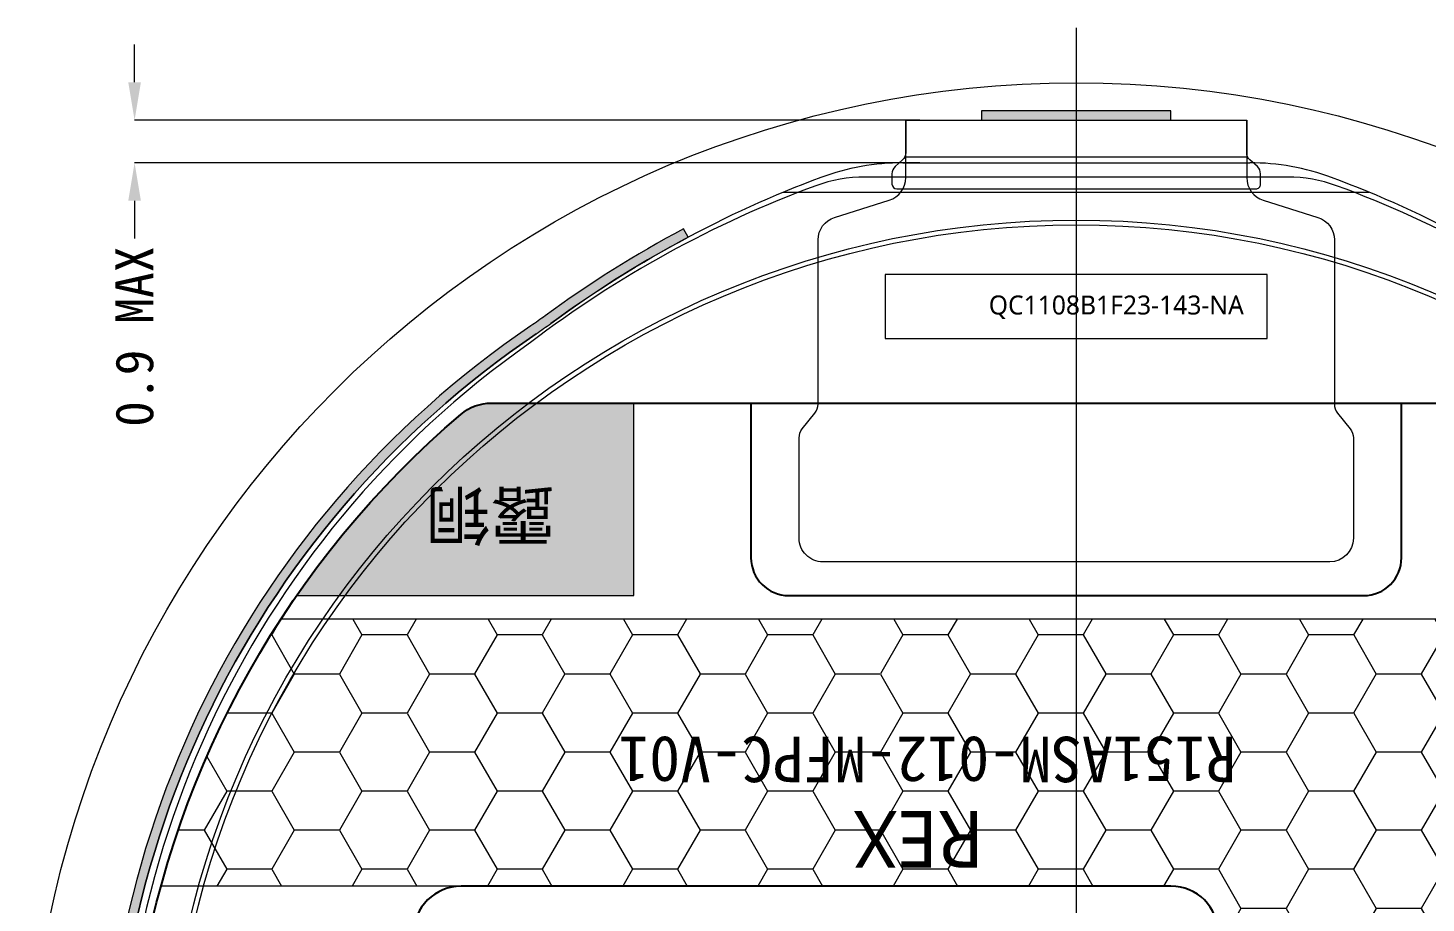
# Model space of a CAD drawing. Header units: millimetres. Extents: x -19 to 3409, y 490 to 920.
# Drawn here: x 3324.13 to 3353.67, y 772.66 to 791.14 of the extents above; entities that cross this region are included whole.
import ezdxf
from ezdxf.lldxf.tags import DXFTag

# ---------------------------------------------------------------- set-up
doc = ezdxf.new("R2010")
doc.units = ezdxf.units.MM
doc.layers.get('0').update_dxf_attribs({"lineweight": 5})
doc.layers.get('Defpoints').update_dxf_attribs({"lineweight": 5})
for name, color, linetype, lineweight in [('COF', 4, 'Continuous', 5), ('COF-IC', 2, 'Continuous', 5), ('DIM', 3, 'Continuous', 5), ('EMI', 5, 'Continuous', 5), ('Encap', 210, 'Continuous', 5), ('ITO', 2, 'Continuous', 5), ('Main-FPC', 2, 'Continuous', 5), ('MFPC', 50, 'Continuous', 5), ('TAPE-Foam', 32, 'Continuous', 5)]:
    doc.layers.add(name, color=color, linetype=linetype, lineweight=lineweight)
doc.styles.add('MtXpl_', font='')
doc.styles.add('宋体', font='')
doc.styles.add('汉字', font='')
doc.styles.get('MtXpl_').set_extended_font_data('Microsoft YaHei')
doc.styles.get('宋体').set_extended_font_data('SimSun')
doc.styles.get('汉字').set_extended_font_data('SimSun')
tags = doc.linetypes.add('CENTER', pattern=[0.6, 0.375, -0.075, 0.075, -0.075]).pattern_tags.tags
tags[10:11] = [DXFTag(74, 4), DXFTag(75, 0), DXFTag(340, '0'), DXFTag(46, 1.0), DXFTag(50, 0.0), DXFTag(44, 0.0), DXFTag(45, 0.0)]
tags[8:9] = [DXFTag(74, 4), DXFTag(75, 0), DXFTag(340, '0'), DXFTag(46, 1.0), DXFTag(50, 0.0), DXFTag(44, 0.0), DXFTag(45, 0.0)]
tags[6:7] = [DXFTag(74, 4), DXFTag(75, 0), DXFTag(340, '0'), DXFTag(46, 1.0), DXFTag(50, 0.0), DXFTag(44, 0.0), DXFTag(45, 0.0)]
tags[4:5] = [DXFTag(74, 4), DXFTag(75, 0), DXFTag(340, '0'), DXFTag(46, 1.0), DXFTag(50, 0.0), DXFTag(44, 0.0), DXFTag(45, 0.0)]
doc.dimstyles.new('DIM', dxfattribs={"dimtxt": 0.8, "dimasz": 0.8, "dimexe": 0, "dimexo": 0.5, "dimgap": 0.11, "dimtad": 0, "dimzin": 1, "dimdsep": 46, "dimtxsty": '汉字', "dimcen": 0, "dimclrd": 256, "dimclre": 256, "dimclrt": 256, "dimadec": 0, "dimazin": 0, "dimtm": 1e-09, "dimtfac": 1, "dimtofl": 0, "dimtmove": 0, "dimatfit": 3, "dimfxl": 0, "dimlwd": 5, "dimlwe": 5, "dimarcsym": 0})

# ---------------------------------------------------------------- blocks, each defined once
blk = doc.blocks.new('R151ASM-001-PNL-V01-C')
at = {"layer": 'Encap', "color": 1, "linetype": 'CENTER', "lineweight": 5}
blk.add_circle((1278.901681034914, -138.563691734138), 19.1526, dxfattribs=at)
at = {"layer": 'ITO', "lineweight": 5}
for p, q in [((1285.085914592146, -158.4062917341381), (1272.717446344687, -158.4062917341381)), ((1282.566613553663, -159.0262917341381), (1275.236747527526, -159.0262917341381))]:
    blk.add_line(p, q, dxfattribs=at)
for centre, radius, start, end in [((1278.901681034915, -138.563691734138), 20.35259999999944, 304.0970874401954, 66.10141940124716), ((1281.773682185737, -136.5918126737857), 23.61962963899451, 233.7331676935665, 249.5096119977411), ((1276.029666694475, -136.5917859352466), 23.61965895676595, 290.4903930216576, 306.2668215394406), ((1295.917254514605, -163.6983408448223), 10, 124.0970874401955, 126.2668215394406), ((1275.236747527526, -154.0262917341387), 4.999999999999233, 249.743440126733, 270.000000000026), ((1282.566613553663, -154.0262917341382), 4.999999999999916, 270, 290.2565598732685)]:
    blk.add_arc(centre, radius, start, end, dxfattribs=at)
blk = doc.blocks.new('*D141')
at = {"layer": 'Defpoints', "color": 0, "lineweight": 5, "transparency": 16777216}
for p in [(3343.475297653252, 789.1918075826093), (3326.386189199964, 788.2918075826092), (3343.475297653252, 788.2918075826093)]:
    blk.add_point(p, dxfattribs=at)
at = {"layer": 'DIM', "lineweight": 5, "transparency": 16777216}
for p, q in [((3326.386189199964, 789.9918075826091), (3326.386189199964, 790.7918075826092)), ((3342.975297653252, 789.1918075826093), (3326.386189199964, 789.1918075826092)), ((3342.975297653252, 788.2918075826093), (3326.386189199964, 788.2918075826092)), ((3326.386189199964, 787.4918075826092), (3326.386189199964, 786.6918075826092))]:
    blk.add_line(p, q, dxfattribs=at)
for points in [[(3326.252855866631, 789.9918075826091), (3326.519522533297, 789.9918075826091), (3326.386189199964, 789.1918075826092)], [(3326.252855866631, 787.4918075826092), (3326.519522533297, 787.4918075826092), (3326.386189199964, 788.2918075826092)]]:
    blk.add_solid(points, dxfattribs=at)
at = {"layer": 'DIM', "lineweight": 5, "transparency": 16777216, "insert": (3326.386189199963, 784.6197964094237), "char_height": 0.8, "attachment_point": 5, "rotation": 90, "style": '汉字'}
blk.add_mtext('0.9 MAX', dxfattribs=at)
blk = doc.blocks.new('T3')
at = {"lineweight": 5}
h = blk.add_hatch(color=256, dxfattribs=at)
h.dxf.hatch_style = 1
edge = h.paths.add_edge_path()
edge.add_arc((2.872014340444574, -1.971905798901911), 23.81965895677754, 117.9623426367695, 126.2668215394562)
edge.add_arc((-17.01557347958641, 25.13464911054179), 9.799999999823006, 304.09708744015467, 306.2668215394215, ccw=False)
edge.add_arc((-2.307487534380925e-12, 2.597921877622866e-14), 20.55259999999882, 124.0970874401983, 246.1024712178218)
edge.add_line((-8.325902526572463, -18.79065496138981), (-8.183333646836218, -18.85318767789033))
edge.add_line((-8.183333646836218, -18.85318767789033), (-8.08929323371376, -18.67604260781854))
edge.add_line((-8.08929323371376, -18.67604260781854), (-8.245223690147213, -18.60764931579013))
edge.add_arc((-2.138733634637902e-12, -5.540012892879531e-14), 20.35259999999883, 124.0970874401985, 246.10141940122878, ccw=False)
edge.add_arc((-17.01557347958936, 25.13464911054162), 9.99999999982467, 304.09708744017, 306.2668215394364)
edge.add_arc((2.872014340444411, -1.971905798901918), 23.61965895677739, 117.96234263676911, 126.26682153945589, ccw=False)
edge.add_line((-8.2030346763745, 18.89029874686776), (-8.296812906086416, 19.06694993885958))
h.paths.add_polyline_path([(-1.99999950568008, 21.56259999999986), (-1.99999950568008, 21.36260000000004), (2.00000049431992, 21.36260000000004), (2.00000049431992, 21.56259999999986)])
edge = h.paths.add_edge_path()
edge.add_arc((17.01557442032597, 25.13464847389723), 10.00000000000054, 233.7331676935589, 235.9029104155806, ccw=False)
edge.add_arc((-2.872001150817578, -1.971879060341493), 23.61962963898251, 53.73316769356646, 62.03765309174332)
edge.add_line((8.203035674453986, 18.89029876465031), (8.29681390416954, 19.06694995664839))
edge.add_arc((-2.872001150862559, -1.971879060318493), 23.81962963899059, 53.733167693447, 62.03765312748618, ccw=False)
edge.add_arc((17.01557442033015, 25.13464847389668), 9.800000000002553, 233.7331676935358, 235.9029104155576)
edge.add_arc((3.723243935382925e-12, -5.173639294753229e-13), 20.55259999999827, -26.128888975245616, 55.902910415578674, ccw=False)
edge.add_line((18.45224021488957, -9.051198694763457), (19.78007606021401, -9.051198694770962))
edge.add_arc((-1.616484723854228e-12, -1.34754429836903e-11), 21.75259999999759, 334.8308760117934, 335.4115606426888, ccw=False)
edge.add_line((19.68732916040062, -9.251198694770324), (18.12853136550528, -9.251198694761692))
edge.add_arc((3.5456082514429e-12, -3.76143560743003e-13), 20.35259999999837, 332.9642548716508, 415.9029104155778)
edge = h.paths.add_edge_path()
edge.add_arc((-7.062794793455396e-12, -3.918643187716953e-12), 21.75260000000445, 320.4493122398357, 321.1292040769038, ccw=False)
edge.add_line((16.77259376115262, -13.85119869482094), (15.18399359445311, -13.85119869482981))
edge.add_arc((3.556266392479301e-12, -3.304023721284466e-13), 20.55259999999831, 293.8975708100345, 317.6281884216128, ccw=False)
edge.add_line((8.325916309976492, -18.7906488541314), (8.183334359795936, -18.85318715858978))
edge.add_line((8.183334359795936, -18.85318715858978), (8.089293940674452, -18.67604207721854))
edge.add_line((8.089293940674452, -18.67604207721854), (8.245237483995425, -18.60764320360112))
edge.add_arc((3.550937321961101e-12, -3.836930773104541e-13), 20.35259999999837, 293.8986230721289, 317.8761915343078)
edge.add_line((15.09546623838816, -13.65119869483022), (16.93577222787917, -13.65119869482009))
h.paths.add_polyline_path([(-1.999999501235379, -21.22260125940443), (-1.999999501235379, -21.42260125940425), (2.000000498764621, -21.42260125940425), (2.000000498764621, -21.22260125940443)])
at = {"color": 1, "linetype": 'CENTER'}
blk.add_lwpolyline([(0, 23.31000000000006), (0, -23.31000000000017)], dxfattribs=at)
at = {"lineweight": 5}
blk.add_lwpolyline([(-1.99999950568008, 21.56259999999986), (-1.99999950568008, 21.36260000000004), (2.00000049431992, 21.36260000000004), (2.00000049431992, 21.56259999999986)], close=True, dxfattribs=at)
blk.add_lwpolyline([(-8.296812906086416, 19.06694993885958, 0.03625099192828809), (-11.21841887774281, 17.23319364215786, -0.009467533837635518), (-11.52172385557515, 17.01937854787525, 0.5890766588428189), (-8.325902526572463, -18.79065496138981), (-8.183333646836218, -18.85318767789033), (-8.08929323371376, -18.67604260781854), (-8.245223690147213, -18.60764931579013, -0.5890704768647184), (-11.40960447549105, 16.85376078128718, 0.00946753383763371), (-11.10010960015188, 17.07193944892265, -0.03625099192828864), (-8.2030346763745, 18.89029874686776)], format="xyb", close=True, dxfattribs=at)
at = {"color": 6, "linetype": 'Continuous'}
for centre, radius in [((0, -5.684341886080801e-14), 22.15), ((-4.943199201079551e-07, 1.70530256582424e-13), 19.2526)]:
    blk.add_circle(centre, radius, dxfattribs=at)

msp = doc.modelspace()

# ---------------------------------------------------------------- hatches: boundary and pattern name
at = {"layer": 'EMI', "lineweight": 5}
h = msp.add_hatch(dxfattribs=at)
h.set_pattern_fill('HONEY', color=256, scale=0.3, angle=180)
h.set_pattern_definition([(180, (5736.727620292022, 1283.977252145428), (-1.42875, -0.8248891934999997), [0.9524999999999999, -1.905]), (299.9999999999999, (5736.727620292022, 1283.977252145428), (1.428749996878257, -0.8248891989070174), [0.9524999999999995, -1.904999999999999]), (240, (5736.727620292022, 1283.977252145428), (-3.121742933022229e-09, -1.649778392407017), [-1.905, 0.9524999999999998])])
h.paths.add_polyline_path([(3361.114380527888, 758.3780088878655), (3361.114380527888, 754.3780088878016), (3368.897710870392, 754.3780088878203), (3368.897710870389, 758.3780088878221)])
edge = h.paths.add_edge_path()
edge.add_line((3357.114380527888, 754.378008887792), (3357.114380527888, 758.3780088878877))
edge.add_line((3357.114380527888, 758.3780088878876), (3354.283396648977, 758.3780088879034))
edge.add_arc((3354.283396648982, 759.3780088879033), 0.9999999999998863, 180.00000000071, 269.9999999996678, ccw=False)
edge.add_line((3353.283396648982, 759.3780088878909), (3353.283396648861, 769.0367297862203))
edge.add_arc((3354.283396648855, 769.0367297862264), 0.9999999999943725, 89.99999999875598, 180, ccw=False)
edge.add_line((3354.283396648871, 770.0367297862208), (3355.783396648955, 770.0367297862048))
edge.add_arc((3355.783396648943, 769.0367297862018), 1.000000000002986, 45.57299599927012, 89.9999999993247, ccw=False)
edge.add_line((3356.483396648944, 769.7508726290591), (3356.483396648944, 778.1524289246996))
edge.add_arc((3355.983396648944, 778.1524289246996), 0.5, 0, 90.00000000000647)
edge.add_line((3355.983396648944, 778.6524289246996), (3329.475147140976, 778.6524289246995))
edge.add_arc((3346.283209926858, 767.7168588980458), 20.05237308704369, 146.95138683875, 164.6745521856616)
edge.add_line((3326.943896728317, 773.0167297861652), (3333.283396648861, 773.0167297861652))
edge.add_line((3333.283396648861, 773.0167297861652), (3348.283396648884, 773.0167297862206))
edge.add_arc((3348.283396648887, 772.0167297862206), 1.000000000000029, 3.5350922189536504e-10, 90.00000000020668, ccw=False)
edge.add_line((3349.283396648887, 772.0167297862267), (3349.283396648968, 758.3780088877832))
edge.add_arc((3353.28339664898, 758.3780088877952), 4.00000000001239, 180, 269.9999999997818)
edge.add_line((3353.283396648977, 754.3780088877828), (3357.114380527888, 754.378008887792))
at = {"layer": 'Main-FPC', "lineweight": 5}
h = msp.add_hatch(color=256, dxfattribs=at)
h.dxf.hatch_style = 1
h.paths.add_polyline_path([(3329.811251798345, 779.1524289246995), (3336.932298183009, 779.1524289246995), (3336.932298183009, 783.2183426184903), (3333.926030226231, 783.2183426184903, 0.178286416982402), (3333.277440171639, 782.979480543629, 0.0646430323695171)])
h.paths.add_polyline_path([(3335.614885860065, 781.7639588595354), (3332.254550664534, 781.7639588595354), (3332.254550664534, 779.83379126177), (3335.614885860065, 779.83379126177)], flags=24)

# ---------------------------------------------------------------- linework, layer by layer
at = {"layer": 'COF', "lineweight": 5}
msp.add_lwpolyline([(3342.681464941872, 789.1918075826088), (3349.885464946072, 789.1918075826088), (3349.885464946072, 787.9802599845999, 0.3272098845983633), (3350.234899262172, 787.5034686519999), (3351.389030628909, 787.1390061155086, -0.327209884598465), (3351.738464945072, 786.6622147828999), (3351.738464945072, 783.1953306488999, 0.1703036214784695), (3351.804204302372, 783.0079221345), (3352.072725588057, 782.6722705275251, -0.1703036202981351), (3352.138464945072, 782.4848620145999), (3352.138464945072, 780.3634063307923, -0.4142135622821163), (3351.638464945272, 779.8634063307923), (3340.928464944227, 779.8634063307923, -0.414213562464132), (3340.428464944071, 780.3634063308394), (3340.428464944272, 782.4848620118228, -0.1703036225906014), (3340.494204301372, 782.6722705274999), (3340.762725587108, 783.0079221346373, 0.1703036202295776), (3340.828464944072, 783.1953306474999), (3340.828464944272, 786.6622147816773, -0.3272098857157639), (3341.177899261172, 787.1390061156999), (3342.332030626678, 787.5034686539341, 0.3272098834752682), (3342.681464941872, 787.980259985)], format="xyb", close=True, dxfattribs=at)
msp.add_lwpolyline([(3342.681464941872, 789.1918075826088), (3342.681464941872, 788.5014077403732, -0.2137836718191641), (3342.614591768072, 788.3521520896179), (3342.456838121037, 788.2114455766733, 0.2137836724683831), (3342.389964941872, 788.0621899269179), (3342.389964942072, 787.8417988328533, 0.414213560967582), (3342.489964942872, 787.7417988353179), (3350.076964945546, 787.7417988353179, 0.4142135659624225), (3350.176964946172, 787.8417988347179), (3350.176964946172, 788.0621899306427, 0.2137836692839628), (3350.110091767972, 788.2114455783179), (3349.952338121739, 788.352152090208, -0.2137836741354608), (3349.885464946072, 788.5014077420179), (3349.885464946072, 789.1918075826088)], format="xyb", dxfattribs=at)
msp.add_lwpolyline([(3349.90666269652, 788.411798835318), (3342.660267192568, 788.411798835318)], dxfattribs=at)
at = {"layer": 'COF-IC', "lineweight": 5}
msp.add_lwpolyline([(3350.31946494475, 785.9322163303999), (3342.247464944749, 785.9322163303999), (3342.247464944749, 784.5787163303999), (3350.31946494475, 784.5787163303999)], close=True, dxfattribs=at)
at = {"layer": 'EMI', "lineweight": 5}
msp.add_line((3355.983396648944, 778.6524289246995), (3329.475147140976, 778.6524289246994), dxfattribs=at)
msp.add_lwpolyline([(3333.283396648861, 773.0167297861652), (3326.943896728317, 773.0167297861652)], dxfattribs=at)
at = {"layer": 'Main-FPC', "lineweight": 5}
msp.add_lwpolyline([(3329.811251798345, 779.1524289246995), (3336.932298183009, 779.1524289246995), (3336.932298183009, 783.2183426184903)], dxfattribs=at)
at = {"layer": 'MFPC', "linetype": 'Continuous', "lineweight": 25}
for points in [[(3368.897710870392, 754.3780088878203), (3353.283396648977, 754.378008887783, -0.4142135623720659), (3349.283396648968, 758.3780088877594), (3349.283396648887, 772.0167297862263, 0.4142135623724957), (3348.283396648884, 773.0167297862206), (3333.283396648857, 773.0167297861652, 0.4142135623761085), (3332.283396648861, 772.0167297861514), (3332.283396648945, 766.0167297862346, -0.4142135623771907), (3331.283396648945, 765.0167297862207), (3327.483396648945, 765.0167297862207, -0.4142135623698979), (3326.483396648945, 766.0167297862098), (3326.483396648893, 770.8493500425803, -0.04024763087114153), (3326.489855195074, 770.9294551820129, -0.1778818664058995), (3333.277440171641, 782.9794805436301, -0.1782864169823608), (3333.926030226233, 783.2183426184903), (3358.266564094852, 783.2183426184904, -0.1834562621886301)], [(3339.410922664346, 783.2183426184903), (3339.410922664346, 779.9524289246996, 0.414213562373095), (3340.210922664346, 779.1524289246994), (3352.355929464346, 779.1524289246995, 0.414213562373095), (3353.155929464346, 779.9524289246996), (3353.155929464346, 783.2183426184904)]]:
    msp.add_lwpolyline(points, format="xyb", dxfattribs=at)
at = {"layer": 'TAPE-Foam', "lineweight": 5}
msp.add_line((3350.748322941698, 787.9918075826089), (3341.73926844992, 787.9918075826089), dxfattribs=at)
for centre, radius, start, end in [((3341.818606322558, 784.9918075826089), 3, 90, 110.1994283467703), ((3350.748322941698, 784.9918075826089), 3, 69.80057165323613, 90), ((3348.751637791038, 766.1477996765042), 23.07893322136698, 110.1994283467703, 127.3468432414916), ((3343.815291473218, 766.1477996765042), 23.07893322136698, 52.65315675850839, 69.80057165323613), ((3346.433464137807, 767.8292075826089), 20.35259999999944, 125.0296473587641, 246.1014194012276)]:
    msp.add_arc(centre, radius, start, end, dxfattribs=at)

# ---------------------------------------------------------------- block references
at = {"lineweight": 5}
msp.add_blockref('T3', (3346.283464137808, 767.8292075826085), dxfattribs=at)
at = {"layer": 'ITO', "lineweight": 5, "rotation": 180}
msp.add_blockref('R151ASM-001-PNL-V01-C', (4625.185144678402, 629.2655158484706), dxfattribs=at)

# ---------------------------------------------------------------- texts
at = {"layer": 'COF-IC', "lineweight": 5, "insert": (3344.43487799822, 785.489005913928), "char_height": 0.4, "width": 1.448706472471486, "attachment_point": 1, "style": '汉字'}
msp.add_mtext('{\\fMicrosoft YaHei|b0|i0|c134|p34;\\C6;QC1108B1F23-143-NA}', dxfattribs=at)
at = {"layer": 'Main-FPC', "lineweight": 5, "insert": (3335.275500385204, 781.452506345569), "char_height": 1, "width": 5.670273550665115, "attachment_point": 7, "rotation": 180, "style": '宋体'}
msp.add_mtext('露铜', dxfattribs=at)
at = {"layer": 'MFPC', "color": 255, "lineweight": 5}
for s, height, style, p in [('R151ASM-012-MFPC-V01', 0.96, '汉字', (3349.668601424978, 776.171259538959)), ('REX', 1.2, 'MtXpl_', (3344.337334080322, 774.6054115774998))]:
    msp.add_text(s, height=height, rotation=180, dxfattribs=dict(at, style=style)).set_placement(p)

# ---------------------------------------------------------------- dimensions: what is measured, and where the dimension line sits
at = {"layer": 'DIM', "lineweight": 5}
dim = msp.add_linear_dim(base=(3326.386189199964, 788.2918075826092), p1=(3343.47529765325, 789.1918075826088), p2=(3343.47529765325, 788.2918075826088), angle=90, text='0.9 MAX', dimstyle='DIM', override={"dimtol": 1, "dimtp": 0.3, "dimtm": 0.3, "dimfxl": 0.8, "dimarcsym": 1}, dxfattribs=at)
dim.commit()
dim.dimension.update_dxf_attribs({"geometry": '*D141', "text_midpoint": (3326.386189199963, 784.6197964094237)})

doc.saveas('drawing.dxf')
